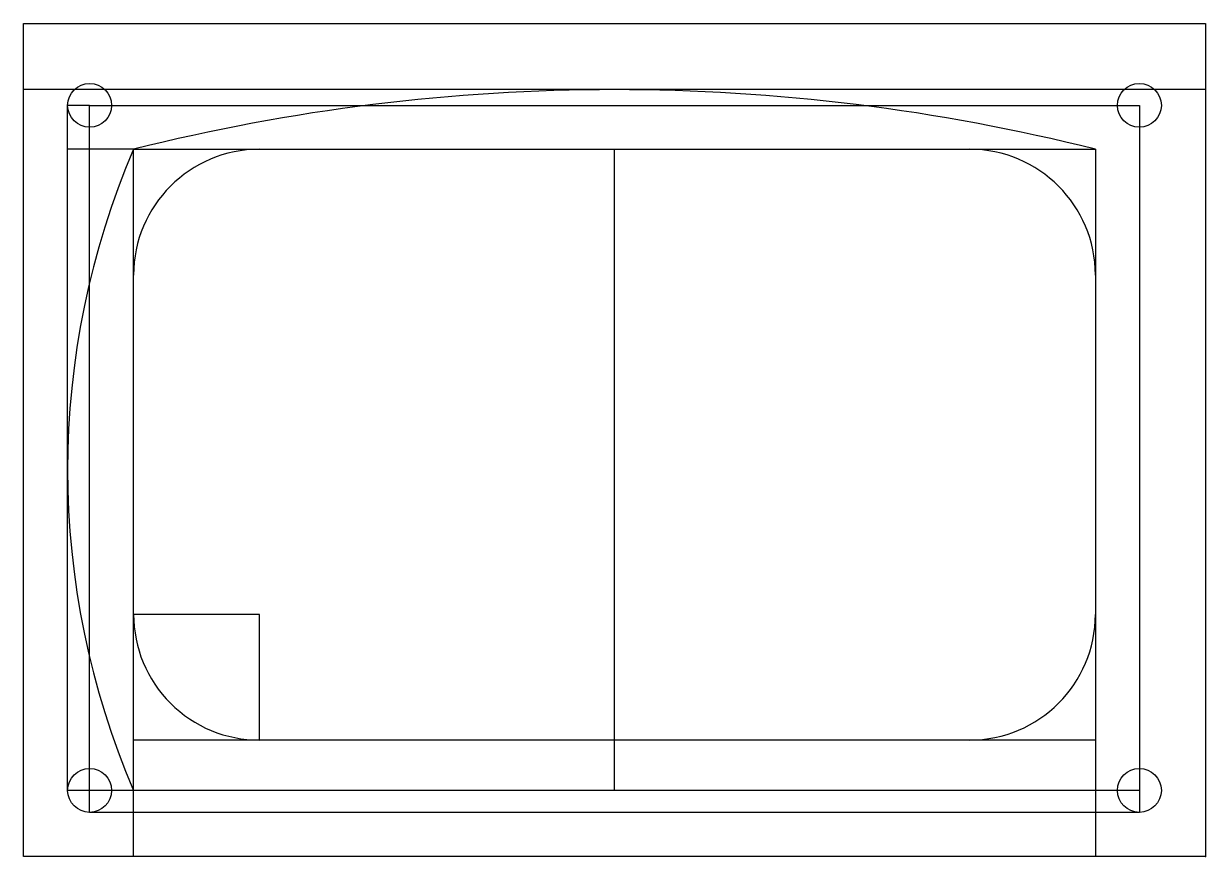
# Model space of a CAD drawing. Header units: millimetres. Extents: x -94 to 0, y 0 to 66.3.
import ezdxf

# ---------------------------------------------------------------- set-up
doc = ezdxf.new("R2010")
doc.units = ezdxf.units.MM
doc.layers.get('0').update_dxf_attribs({"linetype": 'CONTINUOUS'})

msp = doc.modelspace()

# ---------------------------------------------------------------- linework, layer by layer
for p, q in [((-88.75, 59.75), (-90.5, 59.75)), ((-90.5, 5.25), (-90.5, 59.75)), ((-88.75, 5.25), (-88.75, 59.75)), ((-88.75, 59.75), (-5.25, 59.75)), ((-5.25, 59.75), (-5.25, 5.25)), ((-85.25, 56.25), (-90.5, 56.25)), ((-85.25, 0), (-85.25, 56.25)), ((-85.25, 56.25), (-8.75, 56.25)), ((-47, 5.25), (-47, 56.25)), ((-8.75, 56.25), (-8.75, 0)), ((-8.75, 9.25), (-85.25, 9.25)), ((-88.75, 5.25), (-90.5, 5.25)), ((-5.25, 5.25), (-88.75, 5.25)), ((-88.75, 3.5), (-88.75, 5.25)), ((-5.25, 5.25), (-5.25, 3.5)), ((-5.25, 3.5), (-88.75, 3.5))]:
    msp.add_line(p, q)
msp.add_lwpolyline([(0, 0), (-94, 0), (-94, 66.25), (0, 66.25), (0, 61), (-94, 61), (-94, 66.25), (0, 66.25)], close=True)
msp.add_lwpolyline([(-85.25, 19.25, 0.414214), (-75.25, 9.25), (-75.25, 19.25)], format="xyb", close=True)
for centre in [(-88.75, 59.75), (-5.25, 59.75), (-88.75, 5.25), (-5.25, 5.25)]:
    msp.add_circle(centre, 1.75)
for centre, radius, start, end in [((-47, -95.382), 156.382, 75.84216, 104.15784), ((-25.946, 30.75), 64.554, 156.73273, 203.26727), ((-75.25, 46.25), 10, 90, 180), ((-18.75, 46.25), 10, 0, 90), ((-18.75, 19.25), 10, 270, 360)]:
    msp.add_arc(centre, radius, start, end)
msp.add_point((0, 0))

doc.saveas('drawing.dxf')
